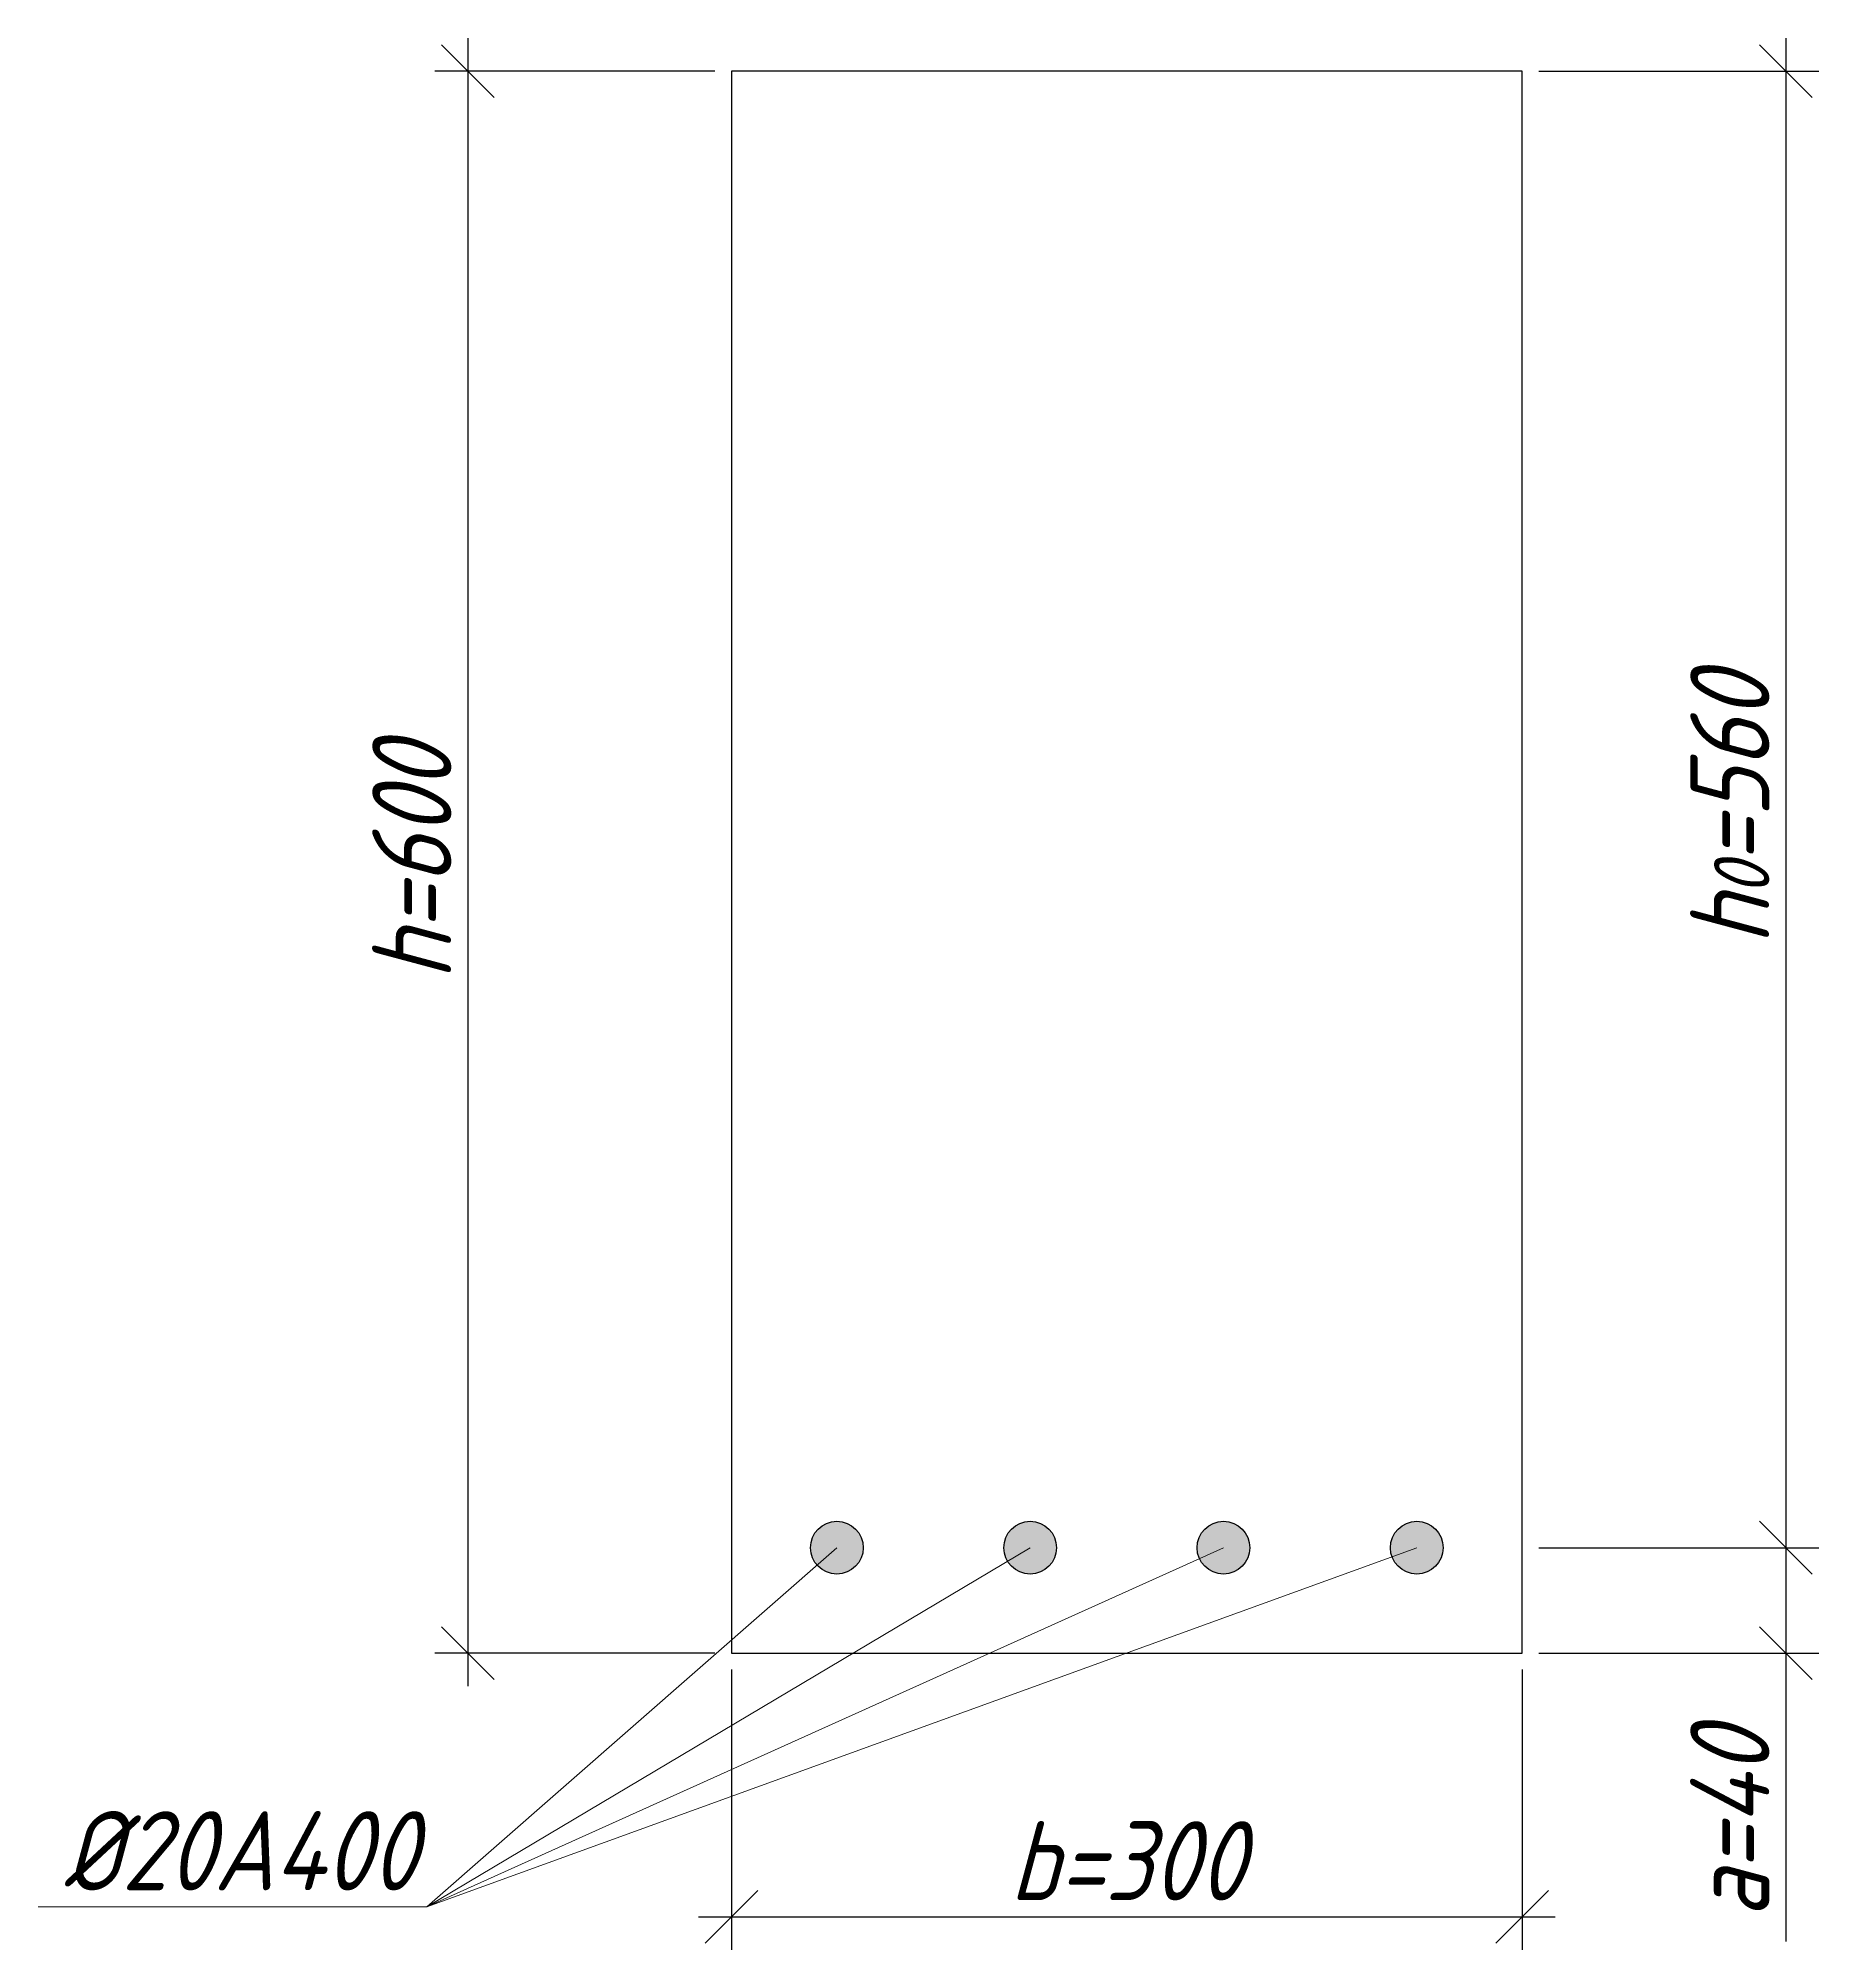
# Model space of a CAD drawing. Header units: millimetres. Extents: x -180 to 58926, y -10791 to 13515.
# Drawn here: x -21 to 654, y 120 to 845 of the extents above; entities that cross this region are included whole.
import ezdxf

# ---------------------------------------------------------------- set-up
doc = ezdxf.new("R2010")
doc.units = ezdxf.units.MM
for name, color, linetype, lineweight in [('basic', 95, 'Continuous', 30), ('size', 45, 'Continuous', 20), ('text', 13, 'Continuous', 20), ('thin', 153, 'Continuous', 18)]:
    doc.layers.add(name, color=color, linetype=linetype, lineweight=lineweight)
doc.styles.add('Structures', font='isocpeur.ttf', dxfattribs={"width": 0.85, "oblique": 15})
doc.dimstyles.new('Structures', dxfattribs={"dimtxt": 3, "dimasz": 2, "dimexe": 1.25, "dimexo": 0.625, "dimtad": 1, "dimtxsty": 'Structures', "dimblk": 'OBLIQUE', "dimcen": 2.5, "dimdle": 1.25, "dimadec": 0, "dimazin": 0, "dimtfac": 1, "dimtmove": 0, "dimatfit": 3, "dimfxl": 1, "dimarcsym": 0})

# ---------------------------------------------------------------- blocks, each defined once
blk = doc.blocks.new('_Oblique')
at = {"color": 0, "linetype": 'ByBlock', "lineweight": -2}
blk.add_line((-0.5, -0.5), (0.5, 0.5), dxfattribs=at)
blk = doc.blocks.new('*D25')
at = {"layer": 'Defpoints', "color": 0, "transparency": 16777216}
for p in [(241.71, 232.87), (541.71, 232.87), (541.71, 132.87)]:
    blk.add_point(p, dxfattribs=at)
at = {"layer": 'size', "color": 0, "lineweight": -2, "transparency": 16777216}
for p, q in [((241.71, 226.62), (241.71, 120.37)), ((541.71, 226.62), (541.71, 120.37)), ((229.21, 132.87), (554.21, 132.87))]:
    blk.add_line(p, q, dxfattribs=at)
at = {"layer": 'size', "color": 0, "lineweight": -2, "transparency": 16777216, "xscale": 20, "yscale": 20, "zscale": 20, "rotation": 180}
blk.add_blockref('_Oblique', (241.71, 132.87), dxfattribs=at)
at = {"layer": 'size', "color": 0, "lineweight": -2, "transparency": 16777216, "xscale": 20, "yscale": 20, "zscale": 20}
blk.add_blockref('_Oblique', (541.71, 132.87), dxfattribs=at)
at = {"layer": 'size', "color": 0, "transparency": 16777216, "insert": (391.71, 154.12), "char_height": 30, "attachment_point": 5, "style": 'Structures'}
blk.add_mtext('b=300', dxfattribs=at)
blk = doc.blocks.new('*D26')
at = {"layer": 'Defpoints', "color": 0, "transparency": 16777216}
for p in [(241.71, 832.87), (141.71, 232.87), (241.71, 232.87)]:
    blk.add_point(p, dxfattribs=at)
at = {"layer": 'size', "color": 0, "lineweight": -2, "transparency": 16777216}
for p, q in [((141.71, 845.37), (141.71, 220.37)), ((235.46, 832.87), (129.21, 832.87)), ((235.46, 232.87), (129.21, 232.87))]:
    blk.add_line(p, q, dxfattribs=at)
at = {"layer": 'size', "color": 0, "lineweight": -2, "transparency": 16777216, "xscale": 20, "yscale": 20, "zscale": 20}
for p, rotation in [((141.71, 832.87), 90), ((141.71, 232.87), 270)]:
    blk.add_blockref('_Oblique', p, dxfattribs=dict(at, rotation=rotation))
at = {"layer": 'size', "color": 0, "transparency": 16777216, "insert": (120.46, 532.87), "char_height": 30, "attachment_point": 5, "rotation": 90, "style": 'Structures'}
blk.add_mtext('h=600', dxfattribs=at)
blk = doc.blocks.new('*D27')
at = {"layer": 'Defpoints', "color": 0, "transparency": 16777216}
for p in [(541.71, 832.87), (541.71, 272.87), (641.71, 272.87)]:
    blk.add_point(p, dxfattribs=at)
at = {"layer": 'size', "color": 0, "lineweight": -2, "transparency": 16777216}
for p, q in [((641.71, 845.37), (641.71, 260.37)), ((547.96, 832.87), (654.21, 832.87)), ((547.96, 272.87), (654.21, 272.87))]:
    blk.add_line(p, q, dxfattribs=at)
at = {"layer": 'size', "color": 0, "lineweight": -2, "transparency": 16777216, "xscale": 20, "yscale": 20, "zscale": 20}
for p, rotation in [((641.71, 832.87), 90), ((641.71, 272.87), 270)]:
    blk.add_blockref('_Oblique', p, dxfattribs=dict(at, rotation=rotation))
at = {"layer": 'size', "color": 0, "transparency": 16777216, "insert": (620.46, 552.87), "char_height": 30, "attachment_point": 5, "rotation": 90, "style": 'Structures'}
blk.add_mtext('h{\\H0.7x;\\S^ 0;}=560', dxfattribs=at)
blk = doc.blocks.new('*D28')
at = {"layer": 'Defpoints', "color": 0, "transparency": 16777216}
for p in [(541.71, 272.87), (541.71, 232.87), (641.71, 232.87)]:
    blk.add_point(p, dxfattribs=at)
at = {"layer": 'size', "color": 0, "lineweight": -2, "transparency": 16777216}
for p, q in [((641.71, 285.37), (641.71, 232.87)), ((547.96, 272.87), (654.21, 272.87)), ((547.96, 232.87), (654.21, 232.87)), ((641.71, 232.87), (641.71, 123.48))]:
    blk.add_line(p, q, dxfattribs=at)
at = {"layer": 'size', "color": 0, "lineweight": -2, "transparency": 16777216, "xscale": 20, "yscale": 20, "zscale": 20}
for p, rotation in [((641.71, 272.87), 90), ((641.71, 232.87), 270)]:
    blk.add_blockref('_Oblique', p, dxfattribs=dict(at, rotation=rotation))
at = {"layer": 'size', "color": 0, "transparency": 16777216, "insert": (620.46, 168.18), "char_height": 30, "attachment_point": 5, "rotation": 90, "style": 'Structures'}
blk.add_mtext('a=40', dxfattribs=at)

msp = doc.modelspace()

# ---------------------------------------------------------------- hatches: boundary and pattern name
at = {"layer": 'basic'}
h = msp.add_hatch(color=256, dxfattribs=at)
h.dxf.hatch_style = 1
h.paths.add_polyline_path([(291.709, 272.871, 1), (271.709, 272.871, 1)])
h.paths.add_polyline_path([(365.043, 272.871, 1), (345.043, 272.871, 1)])
h.paths.add_polyline_path([(438.376, 272.871, 1), (418.376, 272.871, 1)])
h.paths.add_polyline_path([(491.709, 272.871, 1), (511.709, 272.871, 1)])

# ---------------------------------------------------------------- linework, layer by layer
for p, q in [((541.709, 832.871), (241.709, 832.871)), ((241.709, 832.871), (241.709, 232.871)), ((541.709, 232.871), (541.709, 832.871)), ((241.709, 232.871), (541.709, 232.871))]:
    msp.add_line(p, q, dxfattribs=at)
for centre in [(281.709, 272.871), (355.043, 272.871), (428.376, 272.871), (501.709, 272.871)]:
    msp.add_circle(centre, 10, dxfattribs=at)
at = {"layer": 'thin'}
for p, q in [((281.709, 272.871), (126.178, 136.621)), ((126.178, 136.621), (355.043, 272.871)), ((126.178, 136.621), (428.376, 272.871)), ((126.178, 136.621), (501.709, 272.871)), ((126.178, 136.621), (-21.258, 136.621))]:
    msp.add_line(p, q, dxfattribs=at)

# ---------------------------------------------------------------- texts
at = {"layer": 'text', "insert": (55.246, 157.884), "char_height": 30, "width": 137.52879, "attachment_point": 5, "style": 'Structures'}
msp.add_mtext('%%C20A400', dxfattribs=at)

# ---------------------------------------------------------------- dimensions: what is measured, and where the dimension line sits
at = {"layer": 'size'}
for base, p1, p2, text, picture, middle in [((141.709, 232.871), (241.709, 832.871), (241.709, 232.871), 'h=<>', '*D26', (120.459, 532.871)), ((641.709, 272.871), (541.709, 832.871), (541.709, 272.871), 'h{\\H0.7x;\\S^ 0;}=<>', '*D27', (620.459, 552.871)), ((641.709, 232.871), (541.709, 272.871), (541.709, 232.871), 'a=<>', '*D28', (620.459, 168.177))]:
    dim = msp.add_linear_dim(base=base, p1=p1, p2=p2, angle=90, text=text, dimstyle='Structures', dxfattribs=at)
    dim.commit()
    dim.dimension.update_dxf_attribs({"geometry": picture, "text_midpoint": middle})
dim = msp.add_linear_dim(base=(541.709, 132.871), p1=(241.709, 232.871), p2=(541.709, 232.871), text='b=<>', dimstyle='Structures', dxfattribs=at)
dim.commit()
dim.dimension.update_dxf_attribs({"geometry": '*D25', "text_midpoint": (391.709, 154.121)})

doc.saveas('drawing.dxf')
